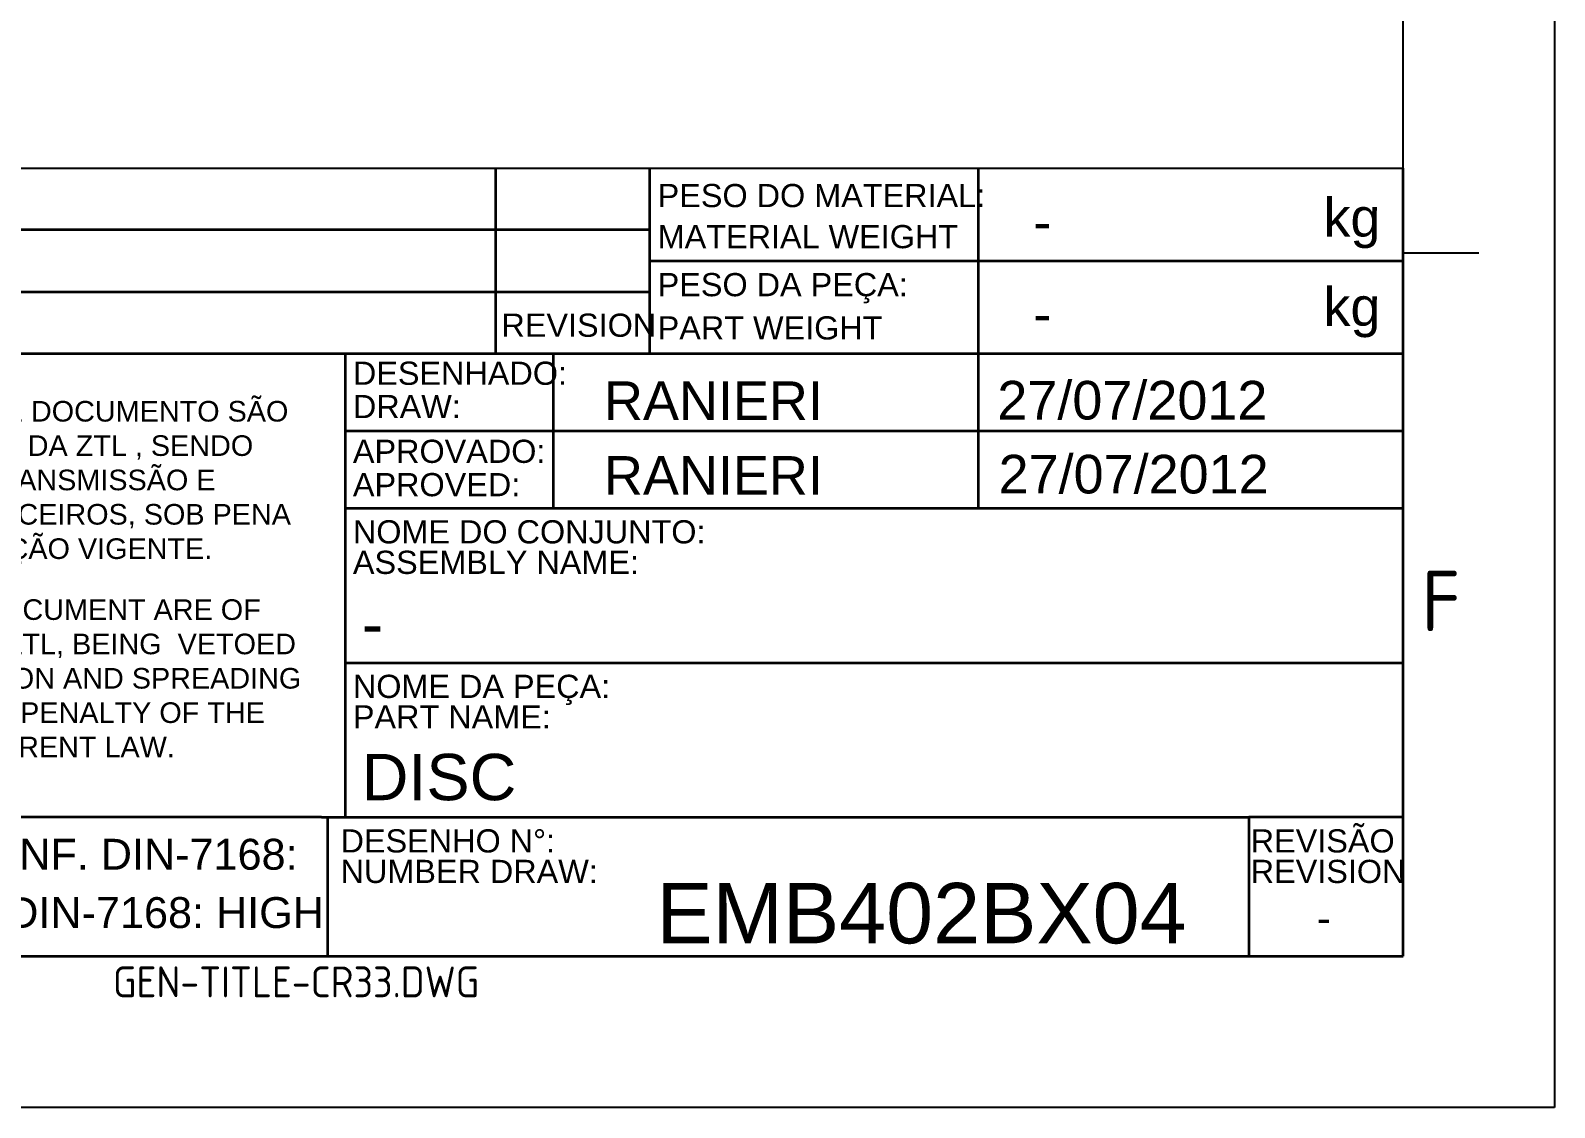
# Model space of a CAD drawing. Header units: millimetres. Extents: x 2761 to 3222, y 1093 to 1419.
# Drawn here: x 3111.1 to 3221.7, y 1093 to 1171.2 of the extents above; entities that cross this region are included whole.
import ezdxf
from ezdxf.enums import TextEntityAlignment as Align

# ---------------------------------------------------------------- set-up
doc = ezdxf.new("R2010")
doc.units = ezdxf.units.MM
doc.linetypes.add('ACAD_ISO02W100', pattern=[15, 12, -3])
doc.linetypes.add('ACAD_ISO05W100', pattern=[33, 24, -3, 0, -3, 0, -3])
doc.layers.add('AM_8', color=40, linetype='ACAD_ISO02W100', lineweight=35)
doc.layers.add('AM_BOR', color=240, linetype='ACAD_ISO05W100', lineweight=20)
doc.styles.add('ACISOTS', font='isocp.shx', dxfattribs={"height": 1})
doc.styles.get("Standard").update_dxf_attribs({"font": 'arial.ttf'})

# ---------------------------------------------------------------- blocks, each defined once
blk = doc.blocks.new('A3 ZTL')
for p, q in [((401.174, 9.785), (401.174, 280.822)), ((19.569, 9.785), (401.174, 9.785))]:
    blk.add_line(p, q)
at = {"layer": 'AM_BOR', "color": 135, "linetype": 'Continuous', "lineweight": 25}
for p, q in [((410.959, 290.607), (410.959, 0)), ((410.959, 0), (0, 0))]:
    blk.add_line(p, q, dxfattribs=at)
at = {"layer": 'AM_BOR', "color": 135, "lineweight": 25}
blk.add_line((406.067, 55.284), (401.174, 55.284), dxfattribs=at)
at = {"layer": 'AM_BOR', "color": 135, "lineweight": 25, "style": 'ACISOTS'}
blk.add_text('F', height=3.914, dxfattribs=at).set_placement((403.62, 32.779), align=Align.MIDDLE)

msp = doc.modelspace()

# ---------------------------------------------------------------- linework, layer by layer
at = {"linetype": 'Continuous'}
msp.add_line((3013.33, 1161.217), (3210.734, 1161.217), dxfattribs=at)
at = {"layer": 'AM_8', "color": 0, "linetype": 'Continuous'}
for p, q in [((3144.837, 1161.217), (3144.837, 1147.758)), ((3156.053, 1147.758), (3156.053, 1161.217)), ((3179.89, 1161.217), (3179.89, 1154.488)), ((3210.734, 1104.015), (3210.734, 1161.217)), ((3156.053, 1156.731), (3013.33, 1156.731)), ((3156.053, 1154.488), (3210.734, 1154.488)), ((3179.89, 1154.488), (3179.89, 1147.758)), ((3013.33, 1152.244), (3156.053, 1152.244)), ((3013.33, 1147.758), (3132.221, 1147.758)), ((3132.221, 1147.758), (3210.734, 1147.758)), ((3133.934, 1147.758), (3133.934, 1126.447)), ((3149.045, 1147.758), (3149.045, 1136.542)), ((3179.89, 1147.758), (3179.89, 1136.542)), ((3133.934, 1142.15), (3210.734, 1142.15)), ((3133.934, 1136.542), (3210.734, 1136.542)), ((3133.934, 1126.447), (3133.934, 1114.109)), ((3133.934, 1125.326), (3210.734, 1125.326)), ((3132.221, 1114.109), (3013.33, 1114.109)), ((3132.221, 1114.109), (3199.518, 1114.109)), ((3132.688, 1104.015), (3132.688, 1114.109)), ((3210.734, 1114.109), (3199.518, 1114.109)), ((3199.518, 1114.109), (3199.518, 1104.015)), ((3013.33, 1104.015), (3210.734, 1104.015))]:
    msp.add_line(p, q, dxfattribs=at)

# ---------------------------------------------------------------- block references
at = {"linetype": 'ByBlock', "lineweight": 0, "xscale": 1.121617728, "yscale": 1.121617728, "zscale": 1.121617728}
msp.add_blockref('A3 ZTL', (2760.77, 1093.04), dxfattribs=at)

# ---------------------------------------------------------------- texts
at = {"color": 0, "linetype": 'Continuous', "char_height": 1.49549, "attachment_point": 1}
for s, width, insert in [('\\pi0.6682;TODAS AS INFORMAÇÕES CONTIDAS NESTE DOCUMENTO SÃO \\P\\pi3.3333;DE PROPRIEDADE CULTURAL E AUTORAL DA ZTL , SENDO \\P\\pi5.9366;VETADO A CESSÃO, REPRODUÇÃO, TRANSMISSÃO E \\P\\pi0.49835;DIVULGAÇÃO E USO DE SEU TEOR POR TERCEIROS, SOB PENA \\P\\pi6.3931;DA SANÇÕES PREVISTAS NA LEGISLAÇÃO VIGENTE.', 66.08113, (3064.268, 1144.322)), ('\\pi3.5572;ALL INFORMATION CONTAINED IN THIS DOCUMENT ARE OF \\P\\pi1.1181;CULTURAL AND AUTHORIAL PROPERTY OF ZTL, BEING  VETOED \\P\\pi0.69522;THE CESSION, REPRODUCTION,TRANSMISSION AND SPREADING \\P\\pi3.2746;AND USE OF ITS TEXT FOR THIRD, UNDER PENALTY OF THE \\P\\pi9.9722;SANCTIONS FORESEEN IN THE CURRENT LAW.', 67.8408, (3063.437, 1129.927))]:
    msp.add_mtext_dynamic_manual_height_columns(s, width=width, gutter_width=12.5, heights=[0], dxfattribs=dict(at, insert=insert))
at = {"layer": 'AM_8', "color": 0, "linetype": 'Continuous'}
for s, height, p in [('PESO DO MATERIAL:', 1.68243, (3156.618, 1158.389)), ('kg', 2.804, (3204.939, 1156.238)), ('MATERIAL WEIGHT', 1.68243, (3156.618, 1155.409)), ('PESO DA PEÇA:', 1.68243, (3156.618, 1151.923)), ('kg', 2.804, (3204.939, 1149.768)), ('REVISION', 1.6824, (3145.281, 1148.98)), ('PART WEIGHT', 1.68243, (3156.618, 1148.783)), ('DESENHADO:', 1.6824, (3134.498, 1145.493)), ('DRAW:', 1.6824, (3134.498, 1143.073)), ('APROVADO:', 1.6824, (3134.498, 1139.827)), ('APROVED:', 1.6824, (3134.498, 1137.407)), ('NOME DO CONJUNTO:', 1.68243, (3134.498, 1133.983)), ('ASSEMBLY NAME:', 1.68243, (3134.498, 1131.768)), ('NOME DA PEÇA:', 1.68243, (3134.498, 1122.767)), ('PART NAME:', 1.6824, (3134.498, 1120.552)), ('TOLERÂNCIAS NÃO INDICADAS CONF. DIN-7168:', 2.24324, (3057.006, 1110.3)), ('DESENHO N%%d:', 1.68243, (3133.604, 1111.551)), ('REVISÃO', 1.6824, (3199.659, 1111.551)), ('NUMBER DRAW:', 1.68243, (3133.604, 1109.336)), ('REVISION', 1.6824, (3199.659, 1109.336)), ('TOLERANCES NOT INDICATED AS DIN-7168: HIGH', 2.24324, (3057.006, 1106.066))]:
    msp.add_text(s, height=height, dxfattribs=at).set_placement(p)
for p in [(3183.884, 1157.322), (3183.884, 1150.649)]:
    msp.add_attdef('-', text='', height=2.804, dxfattribs=at).set_placement(p, align=Align.MIDDLE_LEFT)
for tag, p, height in [('RANIERI', (3152.724, 1142.94), 2.804), ('27/07/2012', (3181.269, 1142.973), 2.804), ('27/07/2012', (3181.359, 1137.607), 2.804), ('RANIERI', (3152.721, 1137.514), 2.804), ('-', (3135.132, 1126.475), 3.365), ('DISC', (3135.132, 1115.344), 3.365), ('EMB402BX04', (3156.515, 1104.953), 4.387)]:
    msp.add_attdef(tag, p, '', height=height, dxfattribs=at)
msp.add_attdef('-', text='', height=2.193, dxfattribs=at).set_placement((3204.968, 1106.807), align=Align.MIDDLE_CENTER)
at = {"layer": 'AM_8', "color": 0, "linetype": 'Continuous', "style": 'ACISOTS'}
msp.add_attdef('GEN-TITLE-CR33.DWG', (3117.083, 1101.038), '', height=2.243, dxfattribs=at)

doc.saveas('drawing.dxf')
